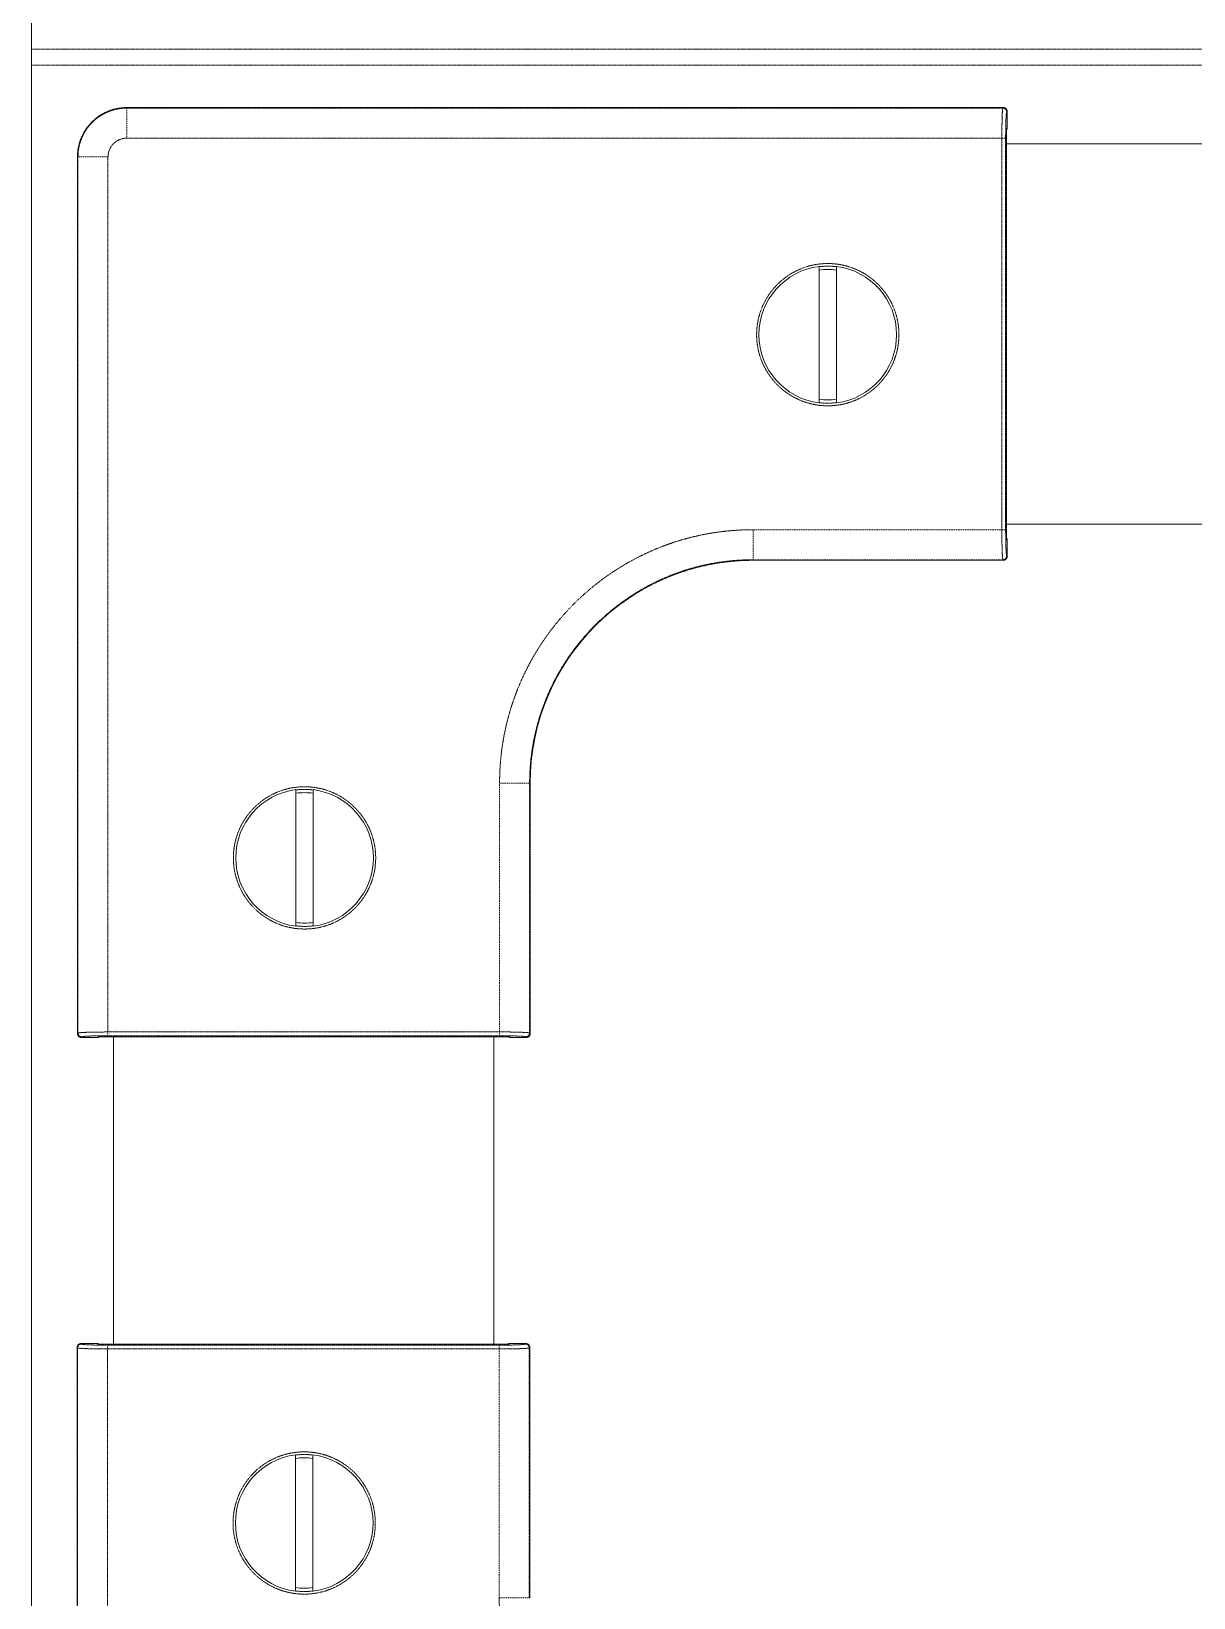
# Model space of a CAD drawing. Header units: millimetres. Extents: x 46989 to 543236, y 252623 to 526638.
# Drawn here: x 59520 to 61721, y 492606 to 495572 of the extents above; entities that cross this region are included whole.
import ezdxf

# ---------------------------------------------------------------- set-up
doc = ezdxf.new("R2010")
doc.units = ezdxf.units.MM
doc.linetypes.add('PHANTOM', pattern=[20, 10, -2, 2, -2, 2, -2])

msp = doc.modelspace()

# ---------------------------------------------------------------- linework, layer by layer
at = {"color": 7, "lineweight": 13, "ltscale": 0.03937}
for p, q in [((59520.3, 504118.1), (59520.3, 495538.4)), ((59520, 504082.7), (59520, 495523.5)), ((59520, 495507.7), (59520, 491214.3)), ((59520.3, 491214.6), (59520.3, 495507.7)), ((59700.7, 495427.5), (61360.6, 495427.5)), ((61366.7, 494609.9), (61366.7, 495387.8)), ((83503.9, 495358.9), (61366.7, 495358.9)), ((59607.3, 493674.1), (59607.3, 495334.1)), ((61366.7, 494638.9), (83503.9, 494638.9)), ((60424.8, 493668), (59646.9, 493668)), ((59675.8, 493086.1), (59675.8, 493668)), ((60395.8, 493668), (60395.8, 493086.1)), ((59606.6, 491420.1), (59606.6, 493080)), ((60424.1, 493086.1), (59646.2, 493086.1))]:
    msp.add_line(p, q, dxfattribs=at)
at = {"color": 7, "lineweight": 13, "ltscale": 0.001066}
msp.add_line((59520.3, 495507.7), (59520.3, 495538.4), dxfattribs=at)
at = {"color": 7, "linetype": 'PHANTOM', "lineweight": 13, "ltscale": 0.03937}
for p, q in [((59520.3, 495538.4), (85350.3, 495538.4)), ((59520.3, 495507.7), (85350.3, 495507.7)), ((59700.7, 495427.5), (61360.6, 495427.5)), ((59700.7, 495426.5), (61359.6, 495426.5)), ((61366.7, 494609.3), (61366.7, 495388.4)), ((59700.7, 495369.6), (61357.5, 495369.6)), ((61357.5, 495369.6), (61357.5, 494628.1)), ((61364.7, 495369.6), (61364.7, 494628.1)), ((59607.3, 493674.1), (59607.3, 495334.1)), ((59608.3, 493675.2), (59608.3, 495334.1)), ((59665.1, 493677.2), (59665.1, 495334.1)), ((60425.4, 493668.1), (59646.3, 493668.1)), ((60406.6, 493677.2), (59665.1, 493677.2)), ((60406.6, 493670), (59665.1, 493670)), ((59606.6, 491420.1), (59606.6, 493080)), ((59607.6, 491420.1), (59607.6, 493079)), ((60424.7, 493086.1), (59645.6, 493086.1)), ((59664.4, 493084.2), (60405.9, 493084.2)), ((59664.4, 491420.1), (59664.4, 493077)), ((59664.4, 493077), (60405.9, 493077))]:
    msp.add_line(p, q, dxfattribs=at)
at = {"color": 7, "lineweight": 13, "ltscale": 0.00054801}
msp.add_line((59520, 495507.7), (59520, 495523.5), dxfattribs=at)
at = {"color": 7, "linetype": 'PHANTOM', "lineweight": 13, "ltscale": 1.24954e-05}
for p, q in [((59520, 495523.5), (59520.3, 495523.5)), ((59520.3, 495507.7), (59520, 495507.7))]:
    msp.add_line(p, q, dxfattribs=at)
at = {"color": 7, "linetype": 'PHANTOM', "lineweight": 13, "ltscale": 3.4948e-05}
msp.add_line((59700.7, 495426.5), (59700.7, 495427.5), dxfattribs=at)
at = {"color": 7, "linetype": 'PHANTOM', "lineweight": 13, "ltscale": 0.001973}
for p, q in [((59700.7, 495369.6), (59700.7, 495426.5)), ((59665.1, 495334.1), (59608.3, 495334.1)), ((60886.6, 494628.1), (60886.6, 494571.3)), ((60406.6, 494148.2), (60463.4, 494148.2)), ((60405.9, 492606), (60462.7, 492606))]:
    msp.add_line(p, q, dxfattribs=at)
at = {"color": 7, "linetype": 'PHANTOM', "lineweight": 13, "ltscale": 4.94346e-05}
msp.add_line((61360.6, 495427.5), (61359.6, 495426.5), dxfattribs=at)
at = {"color": 7, "linetype": 'PHANTOM', "lineweight": 13, "ltscale": 4.94027e-05}
for p, q in [((61367.8, 495420.3), (61366.8, 495419.3)), ((59614.5, 493667), (59615.5, 493668)), ((60457.3, 493667), (60456.2, 493668))]:
    msp.add_line(p, q, dxfattribs=at)
at = {"color": 7, "linetype": 'PHANTOM', "lineweight": 13, "ltscale": 0.001068}
for p, q in [((61367.8, 495420.3), (61367.8, 495389.5)), ((61367.8, 494608.2), (61367.8, 494577.5)), ((59614.5, 493667), (59645.2, 493667)), ((60426.5, 493667), (60457.3, 493667)), ((59613.8, 493087.2), (59644.5, 493087.2)), ((60425.8, 493087.2), (60456.6, 493087.2))]:
    msp.add_line(p, q, dxfattribs=at)
at = {"color": 7, "lineweight": 13, "ltscale": 0.001068}
for p, q in [((61367.8, 495420.3), (61367.8, 495389.5)), ((61367.8, 494608.2), (61367.8, 494577.5)), ((59614.5, 493666.9), (59645.2, 493666.9)), ((60426.5, 493666.9), (60457.3, 493666.9)), ((59613.8, 493087.2), (59644.5, 493087.2)), ((60425.8, 493087.2), (60456.6, 493087.2))]:
    msp.add_line(p, q, dxfattribs=at)
at = {"color": 7, "linetype": 'PHANTOM', "lineweight": 13, "ltscale": 5.40329e-05}
for p, q in [((61366.7, 495388.4), (61367.8, 495389.5)), ((61366.7, 494609.3), (61367.8, 494608.2)), ((59646.3, 493668.1), (59645.2, 493667)), ((59645.6, 493086.1), (59644.5, 493087.2)), ((60424.7, 493086.1), (60425.8, 493087.2))]:
    msp.add_line(p, q, dxfattribs=at)
at = {"color": 7, "linetype": 'PHANTOM', "lineweight": 13, "ltscale": 2.09071e-05}
for p, q in [((61366.7, 495387.8), (61366.7, 495388.4)), ((59646.3, 493668.1), (59646.9, 493668)), ((59646.2, 493086.1), (59645.6, 493086.1)), ((60424.7, 493086.1), (60424.1, 493086.1))]:
    msp.add_line(p, q, dxfattribs=at)
at = {"color": 7, "linetype": 'PHANTOM', "lineweight": 13, "ltscale": 0.000249758}
for p, q in [((61357.5, 495369.6), (61364.7, 495369.6)), ((61357.5, 494628.1), (61364.7, 494628.1)), ((59664.4, 493077), (59664.4, 493084.2)), ((60405.9, 493077), (60405.9, 493084.2))]:
    msp.add_line(p, q, dxfattribs=at)
at = {"color": 7, "linetype": 'PHANTOM', "lineweight": 13, "ltscale": 3.4933e-05}
for p, q in [((59608.3, 495334.1), (59607.3, 495334.1)), ((60886.6, 494571.3), (60886.6, 494570.3)), ((60463.4, 494148.2), (60464.4, 494148.2)), ((60462.7, 492606), (60463.7, 492606))]:
    msp.add_line(p, q, dxfattribs=at)
at = {"color": 7, "lineweight": 13, "ltscale": 0.00449}
for p, q in [((61011.7, 495126.8), (61011.7, 494997.5)), ((61044.3, 494997.5), (61044.3, 495126.8)), ((61011.7, 494997.5), (61011.7, 494868.2)), ((61044.3, 494868.2), (61044.3, 494997.5)), ((60021, 494136.1), (60021, 494006.8)), ((60053.5, 494006.8), (60053.5, 494136.1)), ((60021, 494006.8), (60021, 493877.5)), ((60053.5, 493877.5), (60053.5, 494006.8)), ((60020.3, 492876.7), (60020.3, 492747.4)), ((60052.8, 492747.4), (60052.8, 492876.7)), ((60020.3, 492747.4), (60020.3, 492618.1)), ((60052.8, 492618.1), (60052.8, 492747.4))]:
    msp.add_line(p, q, dxfattribs=at)
at = {"color": 7, "linetype": 'PHANTOM', "lineweight": 13, "ltscale": 0.016352}
for p, q in [((61357.5, 494628.1), (60886.6, 494628.1)), ((60406.6, 494148.2), (60406.6, 493677.2)), ((60405.9, 493077), (60405.9, 492606))]:
    msp.add_line(p, q, dxfattribs=at)
at = {"color": 7, "linetype": 'PHANTOM', "lineweight": 13, "ltscale": 2.09221e-05}
msp.add_line((61366.7, 494609.3), (61366.7, 494609.9), dxfattribs=at)
at = {"color": 7, "linetype": 'PHANTOM', "lineweight": 13, "ltscale": 0.016424}
for p, q in [((61359.6, 494571.3), (60886.6, 494571.3)), ((60463.4, 494148.2), (60463.4, 493675.2)), ((60462.7, 493079), (60462.7, 492606))]:
    msp.add_line(p, q, dxfattribs=at)
at = {"color": 7, "linetype": 'PHANTOM', "lineweight": 13, "ltscale": 0.016459}
for p, q in [((61360.6, 494570.3), (60886.6, 494570.3)), ((60464.4, 494148.2), (60464.4, 493674.1)), ((60463.7, 493080), (60463.7, 492606))]:
    msp.add_line(p, q, dxfattribs=at)
at = {"color": 7, "lineweight": 13, "ltscale": 0.016459}
for p, q in [((61360.6, 494570.3), (60886.6, 494570.3)), ((60464.5, 494148.2), (60464.5, 493674.1)), ((60463.8, 493080), (60463.8, 492606))]:
    msp.add_line(p, q, dxfattribs=at)
at = {"color": 7, "linetype": 'PHANTOM', "lineweight": 13, "ltscale": 4.9424e-05}
for p, q in [((61360.6, 494570.3), (61359.6, 494571.3)), ((59613.8, 493087.2), (59614.8, 493086.2)), ((60456.6, 493087.2), (60455.5, 493086.2))]:
    msp.add_line(p, q, dxfattribs=at)
at = {"color": 7, "linetype": 'PHANTOM', "lineweight": 13, "ltscale": 4.94134e-05}
for p, q in [((61367.8, 494577.5), (61366.8, 494578.5)), ((59607.3, 493674.1), (59608.3, 493675.2)), ((60464.4, 493674.1), (60463.4, 493675.2)), ((59606.6, 493080), (59607.6, 493079)), ((60463.7, 493080), (60462.7, 493079))]:
    msp.add_line(p, q, dxfattribs=at)
at = {"color": 7, "linetype": 'PHANTOM', "lineweight": 13, "ltscale": 0.000249773}
for p, q in [((59665.1, 493677.2), (59665.1, 493670)), ((60406.6, 493677.2), (60406.6, 493670))]:
    msp.add_line(p, q, dxfattribs=at)
at = {"color": 7, "linetype": 'PHANTOM', "lineweight": 13, "ltscale": 2.09372e-05}
msp.add_line((60424.8, 493668), (60425.4, 493668.1), dxfattribs=at)
at = {"color": 7, "linetype": 'PHANTOM', "lineweight": 13, "ltscale": 5.40117e-05}
msp.add_line((60425.4, 493668.1), (60426.5, 493667), dxfattribs=at)
at = {"color": 7, "linetype": 'PHANTOM', "lineweight": 13, "ltscale": 0.03937}
for points in [[(61359.6, 495426.5), (61359.5, 495426.2), (61359.2, 495425.1), (61358.5, 495417.6), (61358, 495404.1), (61357.5, 495369.6)], [(61366.8, 495419.3), (61366.7, 495419.1), (61366.5, 495418.3), (61366, 495415), (61365.2, 495402.1), (61364.7, 495369.6)], [(61357.5, 494628.1), (61358, 494591.5), (61358.7, 494577.9), (61359.3, 494572.3), (61359.5, 494571.5), (61359.6, 494571.3)], [(61364.7, 494628.1), (61365.3, 494594.8), (61366.3, 494580.5), (61366.6, 494578.8), (61366.7, 494578.6), (61366.8, 494578.5)], [(59608.3, 493675.2), (59608.5, 493675.3), (59609.6, 493675.5), (59617.1, 493676.2), (59630.6, 493676.8), (59665.1, 493677.2)]]:
    msp.add_lwpolyline(points, dxfattribs=at)
for centre in [(61028, 494997.5), (60037.3, 494006.8), (60036.6, 492747.4)]:
    msp.add_circle(centre, 134.7, dxfattribs=at)
for centre, radius, start, end in [((59700.7, 495334.1), 93.4, 90, 180), ((59700.7, 495334.1), 92.4, 90, 180), ((59700.7, 495334.1), 35.5, 90, 180), ((61028, 494997.5), 129.7, 82.782, 97.218), ((61028, 494997.5), 129.7, 262.782, 277.218), ((60886.6, 494148.2), 480, 90, 180), ((60886.6, 494148.2), 423.1, 90, 180), ((60886.6, 494148.2), 422.1, 90, 180), ((60037.3, 494006.8), 129.7, 82.782, 97.218), ((60037.3, 494006.8), 129.7, 262.782, 277.218), ((60036.6, 492747.4), 129.7, 82.782, 97.218), ((60036.6, 492747.4), 129.7, 262.782, 277.218), ((60885.9, 492606), 480, 180, 270)]:
    msp.add_arc(centre, radius, start, end, dxfattribs=at)
at = {"color": 7, "lineweight": 13, "ltscale": 0.03937}
for centre, radius, start, end in [((59700.7, 495334.1), 93.4, 90, 180), ((61360.6, 495420.3), 7.2, 0, 90), ((61360.6, 495389.5), 7.2, 327.9041, 359.9998), ((61028, 494997.5), 130.3, 97.1808, 262.8192), ((61028, 494997.5), 123.5, 82.4191, 97.5809), ((61028, 494997.5), 130.3, 277.1808, 82.8192), ((61028, 494997.5), 123.5, 262.4191, 277.5809), ((61360.6, 494608.2), 7.2, 0, 32.0902), ((60886.6, 494148.2), 422.1, 90, 180), ((61360.6, 494577.5), 7.2, 270, 360), ((60037.3, 494006.8), 130.3, 97.1808, 262.8192), ((60037.3, 494006.8), 123.5, 82.4191, 97.5809), ((60037.3, 494006.8), 130.3, 277.1808, 82.8192), ((60037.3, 494006.8), 123.5, 262.4191, 277.5809), ((59614.5, 493674.1), 7.2, 180, 270), ((59645.2, 493674.1), 7.2, 270.0002, 302.0958), ((60426.5, 493674.1), 7.2, 237.9168, 270.0006), ((60457.3, 493674.1), 7.2, 270, 360), ((59613.8, 493080), 7.2, 90, 180), ((59644.5, 493080), 7.2, 57.9041, 89.9998), ((60425.8, 493080), 7.2, 90, 122.0903), ((60456.6, 493080), 7.2, 0, 90), ((60036.6, 492747.4), 130.3, 97.1808, 262.8192), ((60036.6, 492747.4), 123.5, 82.4191, 97.5809), ((60036.6, 492747.4), 130.3, 277.1808, 82.8192), ((60036.6, 492747.4), 123.5, 262.4191, 277.5809)]:
    msp.add_arc(centre, radius, start, end, dxfattribs=at)
at = {"color": 7, "linetype": 'PHANTOM', "lineweight": 13, "ltscale": 0.03937}
for centre, major_axis, ratio, start_param, end_param in [((61359.6, 495419.3), (-5.09, 5.09), 0.998099, 3.927942, 5.496836), ((61360.6, 495420.3), (-5.09, 5.09), 0.998099, 3.927942, 5.496836), ((61360.6, 495389.5), (-5.09, 5.09), 0.998099, 3.367422, 3.927942), ((61360.6, 494608.2), (5.09, 5.09), 0.998099, 5.496836, 6.057356), ((61359.6, 494578.5), (-5.09, -5.09), 0.998099, 0.786349, 2.355243), ((61360.6, 494577.5), (5.09, 5.09), 0.998099, 3.927942, 5.496836), ((59614.5, 493674.1), (-5.09, 5.09), 0.998099, 0.786349, 2.355243), ((59615.5, 493675.2), (-5.09, 5.09), 0.998099, 0.786349, 2.355243), ((59665.1, 493667.9), (49.7, 0), 0.043661, 1.570797, 3.097959), ((59645.2, 493674.1), (5.09, -5.09), 0.998099, 5.496836, 6.057346), ((60406.6, 493675.1), (56.9, 0), 0.038134, 0.043633, 1.570797), ((60406.6, 493667.9), (49.7, 0), 0.043661, 0.043633, 1.570797), ((60426.5, 493674.1), (-5.09, -5.09), 0.998099, 0.225839, 0.786349), ((60456.2, 493675.2), (5.09, 5.09), 0.998099, 3.927942, 5.496836), ((60457.3, 493674.1), (5.09, 5.09), 0.998099, 3.927942, 5.496836), ((59613.8, 493080), (-5.09, -5.09), 0.998099, 3.927942, 5.496836), ((59614.8, 493079), (-5.09, -5.09), 0.998099, 3.927942, 5.496836), ((59664.4, 493079.1), (56.9, 0), 0.038134, 3.185226, 4.712386), ((59664.4, 493086.3), (49.7, 0), 0.043661, 3.185226, 4.712387), ((59644.5, 493080), (-5.09, -5.09), 0.998099, 3.367422, 3.927942), ((60405.9, 493086.3), (49.7, 0), 0.043661, 4.712387, 6.239552), ((60405.9, 493079.1), (56.9, 0), 0.038134, 4.712384, 6.239552), ((60425.8, 493080), (-5.09, 5.09), 0.998099, 5.496836, 6.057356), ((60455.5, 493079), (5.09, -5.09), 0.998099, 0.786349, 2.355243), ((60456.6, 493080), (-5.09, 5.09), 0.998099, 3.927942, 5.496836)]:
    msp.add_ellipse(centre, major_axis=major_axis, ratio=ratio, start_param=start_param, end_param=end_param, dxfattribs=at)

doc.saveas('drawing.dxf')
